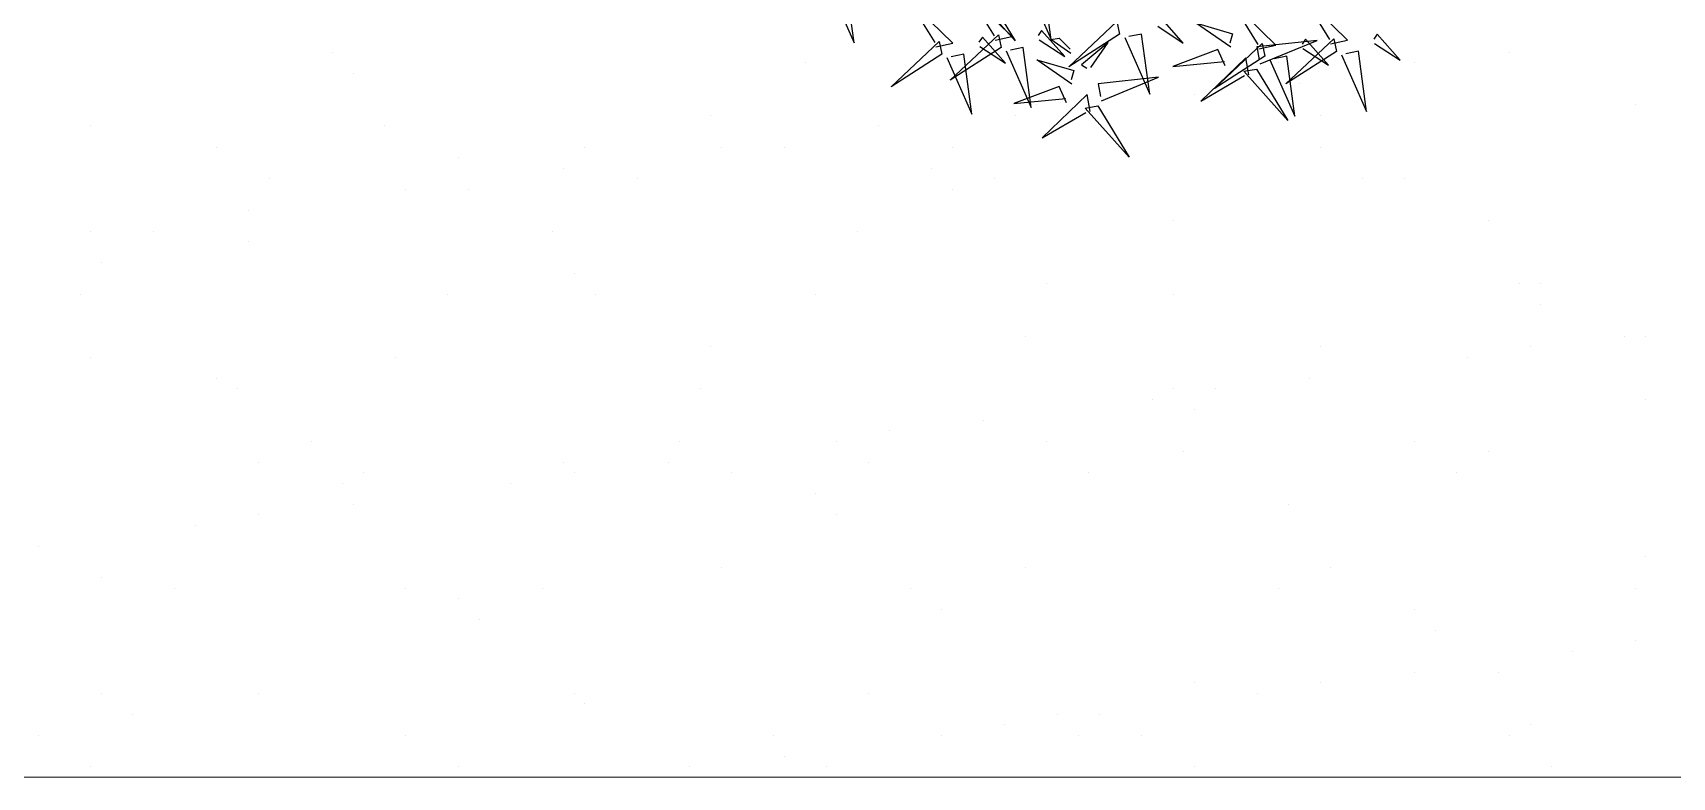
# Model space of a CAD drawing. Header units: millimetres. Extents: x 21 to 236, y 15 to 64.
# Drawn here: x 42.859 to 43.566, y 26.961 to 27.283 of the extents above; entities that cross this region are included whole.
import ezdxf

# ---------------------------------------------------------------- set-up
doc = ezdxf.new("R2010")
doc.units = ezdxf.units.MM
doc.layers.add('AI-Mob', color=2, linetype='Continuous')
doc.layers.add('PDF_Cota', color=90, linetype='Continuous')
doc.layers.add('PDF_Grama', color=7, linetype='Continuous', true_color=0x397200)

# ---------------------------------------------------------------- blocks, each defined once
blk = doc.blocks.new('shrub3')
at = {"color": 94}
for points in [[(189.31, 166.39), (221.41, 158.66), (189.08, 157.16), (189.25, 164.09)], [(231.27, 116.13), (231.04, 106.9), (203.84, 126.05), (228.97, 116.19)], [(238.07, 111.34), (270.17, 103.61), (237.84, 102.11), (238.01, 109.03)], [(233.39, 84.37), (233.16, 75.14), (205.96, 94.29), (231.09, 84.43)], [(235.3, 92.94), (246.54, 81.11), (230.64, 90.74), (233, 92.99)], [(240.19, 79.58), (272.29, 71.85), (239.96, 70.35), (240.13, 77.27)], [(273.12, 52.79), (263.89, 55.09), (268.5, 80.46), (270.81, 52.79)], [(206.27, 62.64), (238.37, 54.91), (206.04, 53.41), (206.21, 60.33)], [(237.42, 61.17), (248.66, 49.35), (232.76, 58.98), (235.12, 61.23)], [(280.05, 41.26), (270.81, 41.26), (289.28, 68.93), (280.05, 43.57)], [(256.96, 36.65), (245.42, 25.12), (254.65, 41.26), (256.96, 38.95)], [(275.43, 34.34), (268.5, 2.06), (266.19, 34.34), (273.12, 34.34)], [(244.43, 16.06), (276.53, 8.33), (244.2, 6.83), (244.37, 13.75)], [(241.66, -2.35), (252.9, -14.18), (237, -4.54), (239.36, -2.29)], [(268.88, -34.02), (259.65, -31.72), (264.26, -6.36), (266.57, -34.02)], [(275.81, -45.55), (266.57, -45.55), (285.04, -17.88), (275.81, -43.25)], [(263.07, -53.26), (262.84, -62.49), (235.64, -43.34), (260.77, -53.2)], [(271.19, -52.47), (264.26, -84.75), (261.95, -52.47), (268.88, -52.47)], [(269.87, -58.05), (301.97, -65.78), (269.64, -67.28), (269.81, -60.36)], [(267.1, -76.46), (278.34, -88.28), (262.44, -78.65), (264.8, -76.4)], [(267.31, -91.37), (267.08, -100.61), (239.88, -81.45), (265.01, -91.32)], [(274.11, -96.16), (306.21, -103.89), (273.88, -105.4), (274.05, -98.47)], [(271.34, -114.57), (282.58, -126.4), (266.68, -116.76), (269.04, -114.51)]]:
    blk.add_lwpolyline(points, dxfattribs=at)
at = {"color": 20}
for points in [[(235.82, 113.71), (248.1, 143.42), (228.91, 113.88), (235.82, 113.71)], [(237.94, 81.95), (250.22, 111.66), (231.03, 82.12), (237.94, 81.95)], [(205.66, 85.35), (235.67, 73.82), (205.66, 92.27), (205.66, 85.35)], [(263.89, 48.18), (247.73, 64.32), (256.96, 45.87), (261.58, 48.18)], [(247.73, 45.87), (238.49, 55.09), (238.49, 50.48), (245.42, 45.87)], [(242.18, 18.42), (254.46, 48.14), (235.27, 18.6), (242.18, 18.42)], [(277.74, 36.65), (307.75, 25.12), (277.74, 43.57), (277.74, 36.65)], [(259.65, -38.64), (243.49, -22.5), (252.72, -40.94), (257.34, -38.64)], [(267.62, -55.68), (279.9, -25.97), (260.71, -55.51), (267.62, -55.68)], [(273.5, -50.16), (303.51, -61.69), (273.5, -43.25), (273.5, -50.16)], [(271.86, -93.8), (284.14, -64.08), (264.95, -93.62), (271.86, -93.8)]]:
    blk.add_lwpolyline(points, dxfattribs=at)

msp = doc.modelspace()

# ---------------------------------------------------------------- linework, layer by layer
at = {"layer": 'PDF_Cota', "lineweight": 0}
for points in [[(38.7187, 26.96149), (48.47696, 26.96149)], [(43.39161, 26.96149), (39.62518, 26.96149)]]:
    msp.add_lwpolyline(points, dxfattribs=at)
at = {"layer": 'PDF_Grama', "lineweight": 20}
for points in [[(42.98822, 27.27422), (42.98822, 27.27422)], [(43.49585, 27.27422), (43.49585, 27.27422)], [(42.99729, 27.26516), (42.99729, 27.26516)], [(43.19218, 27.26969), (43.19218, 27.26969)], [(43.39614, 27.26969), (43.39614, 27.26969)], [(43.4324, 27.26516), (43.4324, 27.26516)], [(43.45506, 27.26969), (43.45506, 27.26969)], [(43.4052, 27.26063), (43.4052, 27.26063)], [(43.29189, 27.25156), (43.29189, 27.25156)], [(43.31909, 27.25156), (43.31909, 27.25156)], [(43.35988, 27.2561), (43.35988, 27.2561)], [(43.55024, 27.25156), (43.55024, 27.25156)], [(43.15139, 27.24703), (43.15139, 27.24703)], [(43.28283, 27.24703), (43.28283, 27.24703)], [(43.41427, 27.24703), (43.41427, 27.24703)], [(42.88398, 27.2425), (42.88398, 27.2425)], [(43.01089, 27.2425), (43.01089, 27.2425)], [(43.22391, 27.2425), (43.22391, 27.2425)], [(42.93837, 27.23343), (42.93837, 27.23343)], [(43.04261, 27.2289), (43.04261, 27.2289)], [(43.097, 27.23343), (43.097, 27.23343)], [(43.15592, 27.23343), (43.15592, 27.23343)], [(43.18312, 27.23343), (43.18312, 27.23343)], [(43.25564, 27.23343), (43.25564, 27.23343)], [(43.41427, 27.23343), (43.41427, 27.23343)], [(43.08794, 27.22437), (43.08794, 27.22437)], [(43.24657, 27.22437), (43.24657, 27.22437)], [(42.96103, 27.21984), (42.96103, 27.21984)], [(43.01995, 27.2153), (43.01995, 27.2153)], [(43.04715, 27.2153), (43.04715, 27.2153)], [(43.11966, 27.21984), (43.11966, 27.21984)], [(43.25564, 27.2153), (43.25564, 27.2153)], [(43.27377, 27.21984), (43.27377, 27.21984)], [(43.4324, 27.21984), (43.4324, 27.21984)], [(43.45053, 27.21984), (43.45053, 27.21984)], [(42.95196, 27.20624), (42.95196, 27.20624)], [(43.35082, 27.20171), (43.35082, 27.20171)], [(43.48679, 27.20171), (43.48679, 27.20171)], [(42.88398, 27.19717), (42.88398, 27.19717)], [(42.91117, 27.19717), (42.91117, 27.19717)], [(43.0834, 27.19717), (43.0834, 27.19717)], [(43.21484, 27.19717), (43.21484, 27.19717)], [(42.95196, 27.19264), (42.95196, 27.19264)], [(42.88851, 27.18358), (42.88851, 27.18358)], [(43.09247, 27.17904), (43.09247, 27.17904)], [(43.29643, 27.17451), (43.29643, 27.17451)], [(43.50039, 27.17451), (43.50039, 27.17451)], [(43.50945, 27.17451), (43.50945, 27.17451)], [(42.87945, 27.16998), (42.87945, 27.16998)], [(43.03808, 27.16998), (43.03808, 27.16998)], [(43.10153, 27.16998), (43.10153, 27.16998)], [(43.19671, 27.16998), (43.19671, 27.16998)], [(43.35082, 27.16998), (43.35082, 27.16998)], [(43.50945, 27.16545), (43.50945, 27.16545)], [(43.28736, 27.15185), (43.28736, 27.15185)], [(43.54571, 27.15185), (43.54571, 27.15185)], [(43.55477, 27.15185), (43.55477, 27.15185)], [(43.15139, 27.14732), (43.15139, 27.14732)], [(43.41427, 27.14732), (43.41427, 27.14732)], [(43.50492, 27.14732), (43.50492, 27.14732)], [(42.88398, 27.14279), (42.88398, 27.14279)], [(43.01542, 27.14279), (43.01542, 27.14279)], [(43.47772, 27.14279), (43.47772, 27.14279)], [(42.93837, 27.13372), (42.93837, 27.13372)], [(43.40974, 27.13372), (43.40974, 27.13372)], [(42.94743, 27.12919), (42.94743, 27.12919)], [(43.14686, 27.12919), (43.14686, 27.12919)], [(43.34175, 27.12466), (43.34175, 27.12466)], [(43.35082, 27.12919), (43.35082, 27.12919)], [(43.36895, 27.12919), (43.36895, 27.12919)], [(43.55477, 27.12466), (43.55477, 27.12466)], [(43.26923, 27.11559), (43.26923, 27.11559)], [(43.35988, 27.12012), (43.35988, 27.12012)], [(43.22844, 27.11106), (43.22844, 27.11106)], [(42.97916, 27.10653), (42.97916, 27.10653)], [(43.13779, 27.10653), (43.13779, 27.10653)], [(43.20578, 27.10653), (43.20578, 27.10653)], [(43.29643, 27.10653), (43.29643, 27.10653)], [(43.35535, 27.10199), (43.35535, 27.10199)], [(43.45506, 27.10653), (43.45506, 27.10653)], [(43.48679, 27.10199), (43.48679, 27.10199)], [(42.9565, 27.09746), (42.9565, 27.09746)], [(43.08794, 27.09746), (43.08794, 27.09746)], [(43.13326, 27.09746), (43.13326, 27.09746)], [(43.21938, 27.09746), (43.21938, 27.09746)], [(42.99276, 27.0884), (42.99276, 27.0884)], [(43.00182, 27.09293), (43.00182, 27.09293)], [(43.06527, 27.0884), (43.06527, 27.0884)], [(43.09247, 27.09293), (43.09247, 27.09293)], [(43.16046, 27.09293), (43.16046, 27.09293)], [(43.31456, 27.09293), (43.31456, 27.09293)], [(43.47319, 27.09293), (43.47319, 27.09293)], [(43.19671, 27.08386), (43.19671, 27.08386)], [(42.9565, 27.0748), (42.9565, 27.0748)], [(42.99729, 27.07933), (42.99729, 27.07933)], [(43.20578, 27.0748), (43.20578, 27.0748)], [(43.40067, 27.07933), (43.40067, 27.07933)], [(42.9293, 27.07027), (42.9293, 27.07027)], [(42.86132, 27.0612), (42.86132, 27.0612)], [(43.15592, 27.05214), (43.15592, 27.05214)], [(43.28736, 27.05214), (43.28736, 27.05214)], [(43.4188, 27.05214), (43.4188, 27.05214)], [(43.55477, 27.05667), (43.55477, 27.05667)], [(42.88851, 27.0476), (42.88851, 27.0476)], [(42.92024, 27.04307), (42.92024, 27.04307)], [(43.01995, 27.04307), (43.01995, 27.04307)], [(43.04261, 27.03854), (43.04261, 27.03854)], [(43.07887, 27.04307), (43.07887, 27.04307)], [(43.23751, 27.04307), (43.23751, 27.04307)], [(43.39614, 27.04307), (43.39614, 27.04307)], [(43.55024, 27.04307), (43.55024, 27.04307)], [(43.2511, 27.03401), (43.2511, 27.03401)], [(43.45506, 27.03401), (43.45506, 27.03401)], [(43.05168, 27.02948), (43.05168, 27.02948)], [(43.46413, 27.02494), (43.46413, 27.02494)], [(43.55024, 27.02041), (43.55024, 27.02041)], [(43.52305, 27.01588), (43.52305, 27.01588)], [(43.45506, 27.00681), (43.45506, 27.00681)], [(43.49132, 27.00681), (43.49132, 27.00681)], [(42.88851, 26.99775), (42.88851, 26.99775)], [(42.9565, 26.99775), (42.9565, 26.99775)], [(43.09247, 26.99775), (43.09247, 26.99775)], [(43.21938, 26.99775), (43.21938, 26.99775)], [(43.35988, 27.00228), (43.35988, 27.00228)], [(43.38708, 26.99775), (43.38708, 26.99775)], [(43.41427, 27.00228), (43.41427, 27.00228)], [(42.90211, 26.98868), (42.90211, 26.98868)], [(43.097, 26.99322), (43.097, 26.99322)], [(43.30096, 26.98868), (43.30096, 26.98868)], [(43.31909, 26.98868), (43.31909, 26.98868)], [(43.2783, 26.98415), (43.2783, 26.98415)], [(43.50492, 26.98415), (43.50492, 26.98415)], [(42.86132, 26.97962), (42.86132, 26.97962)], [(43.01995, 26.97962), (43.01995, 26.97962)], [(43.17858, 26.97962), (43.17858, 26.97962)], [(43.2511, 26.97962), (43.2511, 26.97962)], [(43.31002, 26.97962), (43.31002, 26.97962)], [(43.33722, 26.97962), (43.33722, 26.97962)], [(43.49585, 26.97962), (43.49585, 26.97962)], [(43.18312, 26.97055), (43.18312, 26.97055)], [(42.88398, 26.96602), (42.88398, 26.96602)], [(43.04261, 26.96602), (43.04261, 26.96602)], [(43.11513, 26.96149), (43.11513, 26.96149)], [(43.14233, 26.96602), (43.14233, 26.96602)], [(43.20125, 26.96602), (43.20125, 26.96602)], [(43.35988, 26.96602), (43.35988, 26.96602)], [(43.51398, 26.96602), (43.51398, 26.96602)]]:
    msp.add_lwpolyline(points, dxfattribs=at)

# ---------------------------------------------------------------- block references
at = {"layer": 'AI-Mob', "xscale": -0.0008083949870290999, "yscale": 0.0008083949869615, "zscale": 0.0008083949869347, "rotation": 100.2703092408868}
msp.add_blockref('shrub3', (43.30752, 27.47741), dxfattribs=at)

doc.saveas('drawing.dxf')
